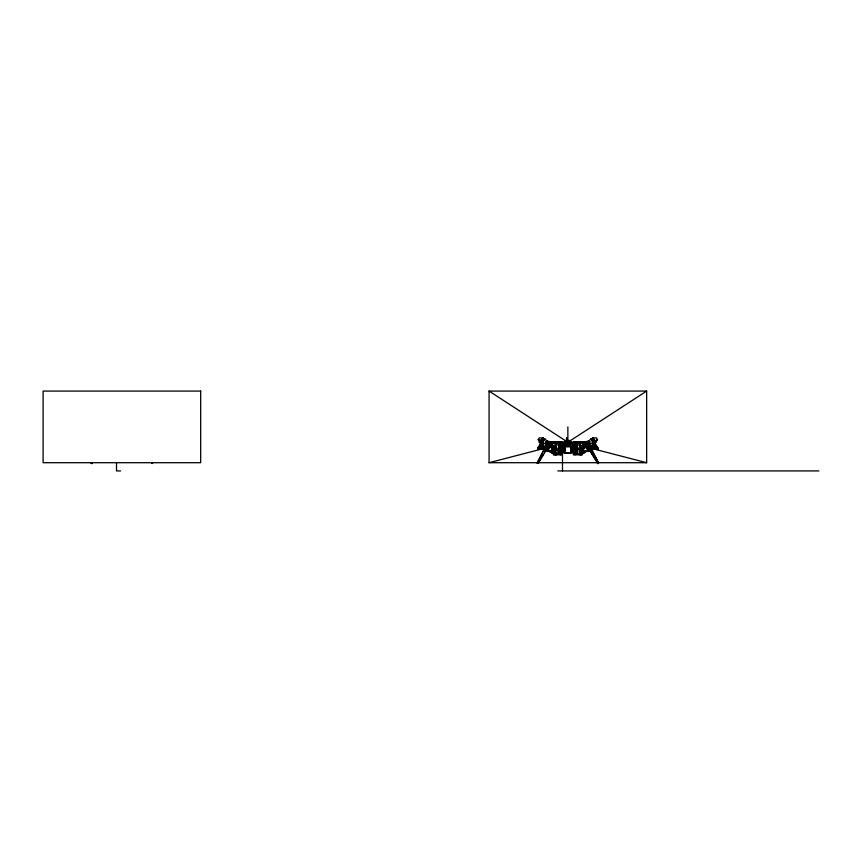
<?xml version="1.0" encoding="UTF-8"?>
<svg xmlns="http://www.w3.org/2000/svg" width="862" height="862" viewBox="0 0 862 862"><rect width="100%" height="100%" fill="white"/><g stroke="black" fill="none" stroke-linecap="round" stroke-linejoin="round"><path stroke-width="1.29" d="M542.198 444.221L541.875 443.564M565.224 445.546L565.224 443.09L566.237 443.09M565.504 443.908L565.504 444.727L565.504 443.908L566.226 443.908L566.248 446.365M568.694 443.908L568.694 446.354L568.651 444.156L567.067 444.156L567.067 446.365L567.034 443.908M562.821 448.811L564.459 448.811L564.459 446.354L571.269 446.354L571.269 448.811L577.626 448.79L577.626 452.679L572.088 452.679L572.088 448.79M574.157 443.305L574.157 441.98M574.426 443.305L574.426 442.357M574.857 448.811L574.9 446.882M574.76 442.906L574.76 442.357M575.051 442.906L575.051 442.357M575.116 454.845L575.116 453.778M575.331 442.906L575.331 442.357M575.644 442.357L579.167 442.906M575.881 442.906L575.568 442.357L575.331 444.145M576.366 443.316L576.376 441.98M576.807 448.811L576.807 446.882L575.051 446.882L575.051 446.074M576.797 442.949L576.797 442.357M578.122 442.949L578.122 442.357M578.197 442.906L578.197 442.357M578.574 442.949L578.574 441.99L581.107 441.99M578.908 442.906L578.93 441.99M579.479 441.99L579.943 454.845M579.824 442.949L579.824 441.99L580.169 442.949M580.374 454.845L580.374 451.02M580.374 447.335L580.374 441.99M580.719 442.949L580.719 441.99M581.139 450.61L581.139 452.184L585.503 452.184L585.503 450.61M581.15 442.949L581.117 441.99L581.624 442.949M582.346 445.977L580.417 446.947M581.613 454.845L581.613 451.753M585.503 452.184L582.303 454.026L582.303 454.845L573.219 454.845M582.583 452.184L582.744 451.149L582.906 452.184M582.604 442.615L582.583 441.818M582.906 441.818L582.593 442.465M583.574 450.61L583.574 448.66A1.95 1.595 -90 0 0 583.358 447.69M583.574 441.99L583.574 443.359L580.374 443.359L586.02 443.327L586.774 442.637L587.248 443.747L586.548 444.189L586.031 443.283M584.339 452.184L584.339 450.61M584.339 443.359L584.35 441.99L572.918 441.98M584.813 452.184L584.813 450.61L584.813 452.184L581.613 454.026L582.303 454.026M584.813 443.359L584.813 441.818L581.15 441.818M584.576 451.235L585.783 451.235L585.783 450.61M585.934 447.787L587.744 448.606L585.934 447.787L585.934 446.15M586.569 447.787L586.569 446.15M587.108 450.61L587.108 448.606M587.744 446.419L587.744 451.397L588.8 451.397L588.164 450.621M588.337 450.621L588.337 448.186M552.24 442.605L553.135 441.818L553.016 442.712M552.671 441.818L552.822 442.615M584.08 446.559L584.027 445.632L583.175 445.622M593.767 439.329L592.474 437.896L596.493 437.896L597.538 439.695L594.78 441.085L593.94 439.652C590.664 439.782 595.513 440.838 592.937 437.896L587.108 441.818A1.95 1.595 -90 0 1 588.703 441.646L589.91 441.807L589.619 443.251A1.95 1.595 -90 0 1 589.252 444.673M583.628 445.471L580.083 447.734A1.131 0.927 -90 0 0 579.857 449.307A1.131 0.927 -90 0 0 581.139 449.587L584.124 445.762L579.867 447.69A1.164 0.959 90 0 0 579.609 449.317A1.164 0.959 90 0 0 580.934 449.63L583.876 445.783L580.072 447.69A1.164 0.959 90 0 0 579.824 449.317A1.164 0.959 90 0 0 581.15 449.63L582.162 449.587M552.822 452.184L552.65 451.386M552.348 451.537L553.113 451.192L553.135 452.184M581.257 446.742A1.95 1.595 90 0 0 580.428 446.818L581.969 445.859M583.014 442.605L583.057 441.818M583.477 442.605L582.583 442.249M594.069 443.424L592.323 444.673L593.045 444.059M542.607 439.922L541.778 439.652L540.366 441.085L541.401 441.98L543.814 438.78L542.78 437.896L539.224 437.896L538.19 439.695L543.394 444.673L541.842 443.995L541.789 442.928M549.956 442.594A1.95 1.595 90 0 0 549.73 442.163L549.428 441.818A1.95 1.595 90 0 0 547.833 441.646L546.928 443.758M546.627 447.647L546.497 446.731M546.519 446.753C550.107 437.551 546.357 446.494 549.816 444.059A1.131 0.927 90 0 0 549.59 442.497A1.131 0.927 90 0 0 548.297 442.766L547.004 442.745M542.317 440.094L541.864 439.491M541.778 439.652C545.01 439.889 540.258 440.816 542.78 437.896L548.62 441.818A1.95 1.595 90 0 0 547.025 441.646L545.818 441.807L546.109 443.251A1.95 1.595 90 0 0 546.777 445.018L540.948 441.085L542.78 437.896M547.553 443.143L547.575 443.003A1.207 0.991 90 0 1 547.876 442.486M549.87 444.113A1.207 0.991 90 0 0 549.514 442.346A1.207 0.991 90 0 0 548.124 443.003L547.607 444.242M548.372 443.014L546.67 446.893L547.37 447.669M584.134 446.182L581.139 449.587M589.274 447.389L587.453 442.745A1.164 0.959 -90 0 0 586.117 442.454A1.164 0.959 -90 0 0 585.88 444.081L588.347 447.497L589.199 447.54M590.567 448.811L598.142 448.305L595.319 443.704A1.638 1.336 -90 0 0 595.092 442.475M552.811 442.572L552.822 441.818M552.714 451.397L552.671 452.184M593.853 443.564L593.519 444.221L593.519 443.133M91.113 462.819C91.48 464.392 92.719 463.303 91.113 462.819L91.803 463.411M537.629 462.819L538.244 463.508L547.198 448.445L550.581 444.533A1.95 1.595 90 0 0 550.182 441.818A1.95 1.595 90 0 0 547.963 442.292L537.026 462.937L538.319 463.411M547.025 441.646C547.801 440.31 546.346 443.564 546.002 443.079M551.691 446.473L554.783 449.63A1.164 0.959 -90 0 0 556.109 449.317A1.164 0.959 -90 0 0 555.861 447.69C550.182 446.053 550.452 444.415 555.634 447.734A1.164 0.959 -90 0 1 555.904 449.317A1.164 0.959 -90 0 1 554.568 449.63M542.467 440.008L541.411 441.085M546.627 445.826L547.876 443.025L547.165 443.025M538.168 448.811L537.91 447.744L544.892 447.734L547.219 442.745A1.95 1.595 90 0 0 547.122 443.24L547.823 443.316M544.719 449.156L544.568 448.305L537.489 463.163M598.648 462.819L598.034 463.508L587.765 442.292A1.95 1.595 -90 0 0 585.535 441.818A1.95 1.595 -90 0 0 585.147 444.533L588.52 448.445L597.786 463.627L598.648 462.819L591.16 448.305L598.142 448.305M537.349 463.056L541.756 454.748M537.953 461.957L539.149 459.769M545.032 449.361L537.748 449.156L540.883 444.35M538.017 449.382L545.43 449.037M539.924 440.59L538.19 439.695M545.527 446.247L544.698 446.678L539.127 441.98L540.355 439.846M541.961 439.329L543.254 437.896M542.457 441.98L544.288 438.78M543.222 441.98L545.053 438.78M544.698 446.678L543.049 447.227L542.317 446.591L543.362 444.76M544.482 452.141L546.023 449.544L538.448 449.048M547.909 447.033L549.019 447.033L549.837 445.611L554.428 450.276A1.95 1.595 -90 0 0 556.647 449.759A1.95 1.595 -90 0 0 556.216 447.044L550.204 443.844L552.219 444.361L550.926 446.656L549.924 446.247L551.217 446.15M550.667 446.15L553.555 449.942A1.95 1.595 -90 0 1 553.178 448.52L551.4 446.678L554.083 449.382M546.346 448.973L549.74 444.911A1.95 1.595 90 0 1 548.577 445.363L547.025 447.723M538.438 462.28L540.452 458.896M541.799 456.644L543.135 454.393M543.394 444.361A1.638 1.336 90 0 1 542.521 445.029L541.767 445.04L542.241 443.424M540.528 447.992L542.974 443.995M539.59 446.581L541.002 444.35M537.91 447.744L541.045 442.842M538.47 447.744L541.756 442.648M549.59 444.426L546.95 447.615M548.534 442.96L552.51 442.54L551.691 442.54M547.284 447.615L550.053 444.081A1.164 0.959 90 0 0 549.816 442.454A1.164 0.959 90 0 0 548.48 442.745C547.682 445.072 551.012 443.758 549.116 442.637M550.301 444.911L549.816 444.533M580.428 446.818L584.781 444.48L583.488 444.372L579.501 447.044A1.95 1.595 90 0 0 579.081 449.759A1.95 1.595 90 0 0 581.3 450.276L585.341 446.656L585.061 446.15L585.794 446.247L582.162 449.942A1.95 1.595 90 0 0 582.55 448.52M588.8 443.176C589.489 444.383 589.554 440.773 587.938 441.678A1.95 1.595 -90 0 0 586.3 441.818M588.865 447.615L587.356 443.014M589.177 447.507L588.487 447.723M581.979 449.328L582.755 448.52A1.95 1.595 90 0 1 582.367 449.942L582.055 450.276A1.95 1.595 90 0 1 580.46 450.417M588.875 446.139L591.72 446.139L596.59 441.98L593.735 441.98L594.78 441.085L592.937 437.896L591.903 438.78L593.735 441.98L596.806 439.663M542.651 443.822L541.778 443.542M552.316 442.281L553.048 442.842M553.221 446.128L554.751 445.891L555.311 446.775A1.95 1.595 -90 0 0 554.88 446.71M553.135 451.763L552.273 451.656M593.94 439.652L593.196 439.889M592.032 449.544L597.28 449.048M585.923 442.939L583.499 444.361L584.792 446.656L586.537 445.611M591.03 446.678L591.763 446.053L593.412 446.591L592.086 447.227L590.19 446.247M592.086 447.227L592.819 446.602M151.992 463.411C153.91 462.948 150.29 464.209 152.682 462.819M588.94 445.018L594.78 441.085L593.735 441.98M594.327 441.98L595.362 441.085M595.534 441.419L597.538 439.695M542.694 444.673L543.383 444.092M590.696 449.361L591.591 449.156M591.451 449.037L597.98 449.156L591.31 449.382M554.374 446.925L555.645 447.69A1.131 0.927 90 0 1 555.871 449.307A1.131 0.927 90 0 1 554.578 449.587L553.555 449.587M549.148 447.787L547.973 448.606L549.784 447.787L549.784 446.15L549.148 446.15L549.148 447.787L549.784 447.787M489.066 462.711L567.864 442.271L646.651 391.079L646.651 462.711L489.066 462.711L489.066 391.079L646.651 391.079M581.344 446.925C578.822 447.486 582.69 447.755 581.322 449.382A1.207 0.991 90 0 1 579.867 449.468A1.207 0.991 90 0 1 580.061 447.658M580.482 446.915L580.643 446.818A1.95 1.595 90 0 1 581.462 446.742M567.153 442.659L568.564 441.894L568.564 442.659L567.153 442.659L567.153 441.894L568.564 441.894M542.317 446.591L545.905 446.139M586.817 445.352L586.149 444.393M564.621 442.034L564.621 442.852M571.097 442.034L571.097 442.852M541.767 445.04L541.961 445.029A1.638 1.336 90 0 0 542.823 444.361M547.241 447.723L546.648 447.615M554.891 441.99L554.622 442.949L561.561 442.949M555.904 441.99L555.548 442.949L555.904 441.99L557.143 441.99L557.143 442.949M560.128 442.357L560.138 442.906M556.55 442.906L561.248 442.906L561.248 442.357M555.354 447.335L555.354 443.359L551.378 443.359L551.378 441.99L562.811 441.98M576.807 446.882L571.269 446.893L574.663 446.882L574.663 446.074M592.927 440.547L593.509 440.547M565.397 441.301L570.332 441.301M546.864 441.581L547.672 441.581M588.865 441.581L587.938 441.678L588.66 444.242L588.175 443.143M550.904 443.359L550.904 441.818L554.578 441.818M589.091 441.807L589.91 441.807M545.818 441.807L546.627 441.807M550.904 441.818L551.378 443.359M554.104 441.818L554.999 441.99L555.009 442.949M539.127 441.98L541.982 441.98L540.948 441.085M573.65 442.357L579.113 442.357M584.027 442.54L583.208 442.54L585.481 442.54M587.959 442.745L588.714 442.745M574.157 442.949L580.374 442.949L579.469 442.949M572.907 446.882L572.928 443.305L575.654 443.305M575.87 443.316L576.797 443.316M555.354 443.359L552.154 443.359L552.143 441.99M562.821 443.305L558.91 443.305L558.878 452.679M572.907 443.305L576.807 443.305L576.85 452.679M595.286 443.801L594.748 443.704A1.638 1.336 -90 0 0 594.532 442.475M565.224 443.908L566.237 443.908M541.972 444.059L542.683 444.059M550.947 444.48L552.23 444.372M562.821 444.727L566.226 444.727L558.91 444.727M569.502 444.727L576.807 444.727M585.427 444.911L589.069 448.445L588.52 448.445M558.91 446.074L562.821 446.074M572.907 446.074L576.807 446.074M550.581 446.247L550.021 446.247L551.227 446.419M587.992 446.247L584.522 446.139M554.503 446.775L555.85 446.818L551.4 444.867L551.68 444.372L555.29 446.818M561.033 446.882L562.821 446.882L562.789 443.305M564.998 446.85L570.741 446.85M581.225 446.775L579.878 446.818L584.328 444.867L584.037 444.372M554.503 446.947L555.311 446.947M564.459 446.893L558.91 446.882L560.699 446.882L560.677 446.074M587.819 447.033L586.699 447.033L585.891 445.611M589.974 447.206L597.819 447.744M545.193 447.206L545.754 447.206M537.576 448.305L544.568 448.305M554.6 448.66L556.216 448.66M591.343 448.639L589.339 449.878L595.944 460.028M544.375 448.639L546.379 449.878L545.829 449.878M564.459 448.811L558.091 448.79L558.091 452.679L563.64 452.679L563.64 448.79M579.62 449.167L581.117 448.66M582.734 448.886L583.574 448.886M545.15 448.811L538.211 449.048M552.176 448.886L552.984 448.886M560.828 448.811L560.871 446.882M547.898 450.201A1.638 1.336 -90 0 1 547.144 449.35L547.629 449.167M590.998 449.156L597.98 449.156M537.748 449.156L544.278 449.264M554.751 449.845A1.207 0.991 -90 0 1 553.813 449.458L552.962 448.52A1.95 1.595 -90 0 0 553.35 449.942L554.115 449.942M581.613 449.942L582.367 449.942M550.322 451.397L546.917 451.397L546.917 450.621L548.027 450.621L548.027 448.197M550.786 450.621L548.609 450.61L548.609 446.419M580.374 450.61L587.701 450.621M546.917 450.621L547.392 446.969M547.553 450.621L552.154 450.61L552.154 448.66A1.95 1.595 90 0 1 552.37 447.69M553.749 450.61L555.354 450.61L551.378 450.61L551.378 452.184M558.091 450.837L563.64 450.837M572.088 450.837L577.626 450.837M584.339 451.397L588.8 451.397M582.583 451.763L583.369 451.763M572.088 451.86L572.864 451.86M576.85 451.86L577.626 451.86M549.945 450.61L550.215 452.184L554.578 452.184L554.578 450.61M558.091 452.27L563.64 452.27M572.088 452.27L577.626 452.27M555.009 452.959L556.249 452.959M555.009 453.778L562.498 453.778M573.219 453.778L580.158 453.778M550.215 452.184L554.104 454.026L550.904 452.184L550.904 450.61L550.904 452.184M562.498 454.845L553.415 454.845L553.415 454.026M555.785 454.845L556.249 441.99M597.409 463.411L597.959 463.411M120.615 470.921L116.521 470.921L116.521 463.109M557.833 470.921L818.9 470.921M588.832 447.723L588.25 447.583M585.072 446.139L585.697 446.247M552.089 445.471C556.927 446.742 553.867 447.066 554.578 449.587M489.066 391.079L567.864 442.271L646.651 462.711M547.09 449.145L547.866 449.511M567.153 441.894L568.564 442.659M555.247 446.915L555.085 446.818A1.95 1.595 -90 0 0 554.675 446.71M552.337 445.622L551.885 446.538L554.6 449.425M586.074 444.275L587.367 444.145L587.237 442.745A1.164 0.959 -90 0 0 585.901 442.454A1.164 0.959 -90 0 0 585.664 444.081L588.434 447.615M544.418 449.382L544.267 449.996M592.345 444.092L593.024 444.673M547.963 446.139L549.019 447.033M542.898 446.602L543.642 447.227M538.912 439.663L541.401 441.98M554.288 449.328L553.49 448.488M551.766 446.645L554.363 449.458A1.207 0.991 -90 0 0 555.85 449.468A1.207 0.991 -90 0 0 555.667 447.658M553.35 449.942L553.663 450.276A1.95 1.595 -90 0 0 555.257 450.417A1.95 1.595 90 0 1 553.016 449.167L552.208 449.167A1.95 1.595 90 0 0 554.546 450.352M594.112 442.842L597.258 447.744M593.315 443.995L595.157 447.012M592.754 443.995L595.2 447.992M593.476 439.652L594.306 441.085M591.44 438.78L593.271 441.98M590.664 438.78L592.496 441.98M596.364 448.983L596.687 449.555M595.793 458.821L598.239 463.163L595.028 457.291M594.166 455.384L598.379 463.056L595.233 457.119M591.451 449.996L593.972 454.748M570.601 442.615C574.114 442.756 567.411 440.191 570.558 445.546M590.524 447.206L588.509 442.745A1.95 1.595 -90 0 1 588.455 444.242L588.477 444.286M587.593 443.165L587.593 443.003A1.207 0.991 -90 0 0 586.203 442.346A1.207 0.991 -90 0 0 585.848 444.113M561.561 441.98L561.561 443.305M560.602 453.778L560.612 454.845M559.352 441.98L559.352 442.949M558.921 442.357L558.921 442.949M557.595 442.357L557.595 442.949M556.798 441.99L556.82 442.949M556.249 454.026L556.259 454.845M555.343 441.99L555.343 447.184M555.343 451.02L555.354 454.845M554.104 441.99L554.104 442.949M554.104 454.845L554.104 450.61L554.104 452.184M575.622 451.86L575.622 452.884L574.06 452.679M574.857 443.305L574.857 444.727M574.857 452.884L574.857 453.908M572.907 448.132L572.864 452.679M571.226 446.354L571.226 453.143L564.502 453.143L564.502 446.354M570.741 446.354L570.741 453.143L564.998 453.143L564.998 446.354M570.159 440.999L565.494 440.999M567.864 426.895L567.864 442.271M566.582 437.584L566.582 441.096M565.192 443.09L564.793 441.947L564.104 442.411L564.729 442.96L565.138 442.346L562.487 442.271L562.487 444.878M562.821 448.132L562.864 452.679M562.487 452.69L562.487 470.921M561.636 451.86L561.636 452.884L560.074 452.679M560.968 442.357L560.968 442.906M561.054 446.074L561.054 446.882M561.011 452.884L561.011 453.908M560.871 443.305L560.871 444.727M560.871 452.884L560.871 453.908M560.666 442.357L560.666 442.906M560.386 442.357L560.386 442.906M559.998 442.906L559.75 442.357L559.847 442.906M557.531 442.357L557.531 442.906M556.82 442.357L556.82 442.906M547.973 446.419L547.973 451.397M564.976 450.61A2.985 2.985 0 0 1 564.976 449.07M549.18 445.191A1.95 1.595 90 0 1 548.782 445.342M585.707 444.081A1.95 1.595 -90 0 1 585.761 442.594M581.171 450.352A1.95 1.595 -90 0 0 583.52 449.167L582.701 449.167A1.95 1.595 -90 0 1 580.363 450.352M579.566 448.66A1.95 1.595 -90 0 1 579.62 448.154M555.688 447.281A1.95 1.595 90 0 1 555.947 447.69M555.947 449.641A1.95 1.595 90 0 1 555.688 450.039M579.652 449.296A1.95 1.595 90 0 1 579.727 447.809M592.894 444.361A1.638 1.336 -90 0 0 593.756 445.029L593.196 445.029A1.638 1.336 -90 0 1 592.571 444.673M540.625 442.475A1.638 1.336 90 0 0 540.409 443.704L540.97 443.704A1.638 1.336 90 0 1 541.196 442.475M587.388 442.228A1.207 0.991 -90 0 1 588.024 442.723M586.731 445.342A1.95 1.595 -90 0 1 586.332 445.191M581.915 449.458A1.207 0.991 90 0 1 581.484 449.802M555.462 447.044A1.95 1.595 -90 0 1 556.001 447.809M555.882 449.759A1.95 1.595 -90 0 1 555.602 450.136M565.397 440.482L565.386 441.689L563.867 442.357L565.386 443.208L565.386 444.415L570.332 444.415L570.332 443.208L571.808 442.745L571.571 441.84L570.332 441.689L570.321 440.482L565.397 440.482M579.975 448.52C580.363 451.095 582.303 447.173 580.158 448.111C580.04 451.526 582.356 446.538 579.975 448.52M586.44 443.37L586.44 443.37M554.492 448.455C554.934 451.246 556.712 446.915 554.578 448.208C554.665 451.505 556.83 446.57 554.492 448.455M554.891 448.585L554.891 448.585M580.385 448.585L580.385 448.585M548.835 443.316L548.911 443.197M556.593 442.357L561.992 442.357L556.593 442.357M200.684 391.079L43.1 391.079L43.1 462.711L200.684 462.711L200.684 391.079M561.464 450.104L560.268 450.514L561.464 450.104M575.45 450.104L574.264 450.514L575.45 450.104"/></g></svg>
